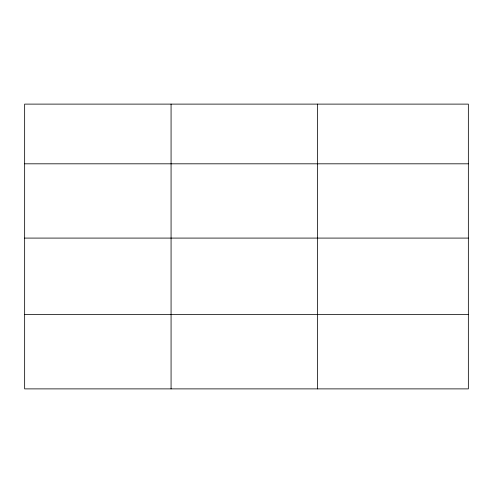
<?xml version="1.0" encoding="UTF-8"?>
<svg xmlns="http://www.w3.org/2000/svg" width="493" height="493" viewBox="0 0 493 493"><rect width="100%" height="100%" fill="white"/><g stroke="black" fill="none" stroke-linecap="round" stroke-linejoin="round"><path stroke-width="0.74" d="M468.35 238.088L468.35 104.115L24.65 104.115L24.65 388.885L468.35 388.885L468.35 238.088L24.65 238.088M24.65 163.812L468.35 163.812M24.65 314.608L468.35 314.608M317.492 104.115L317.492 388.885M171.071 104.115L171.071 388.885"/></g></svg>
